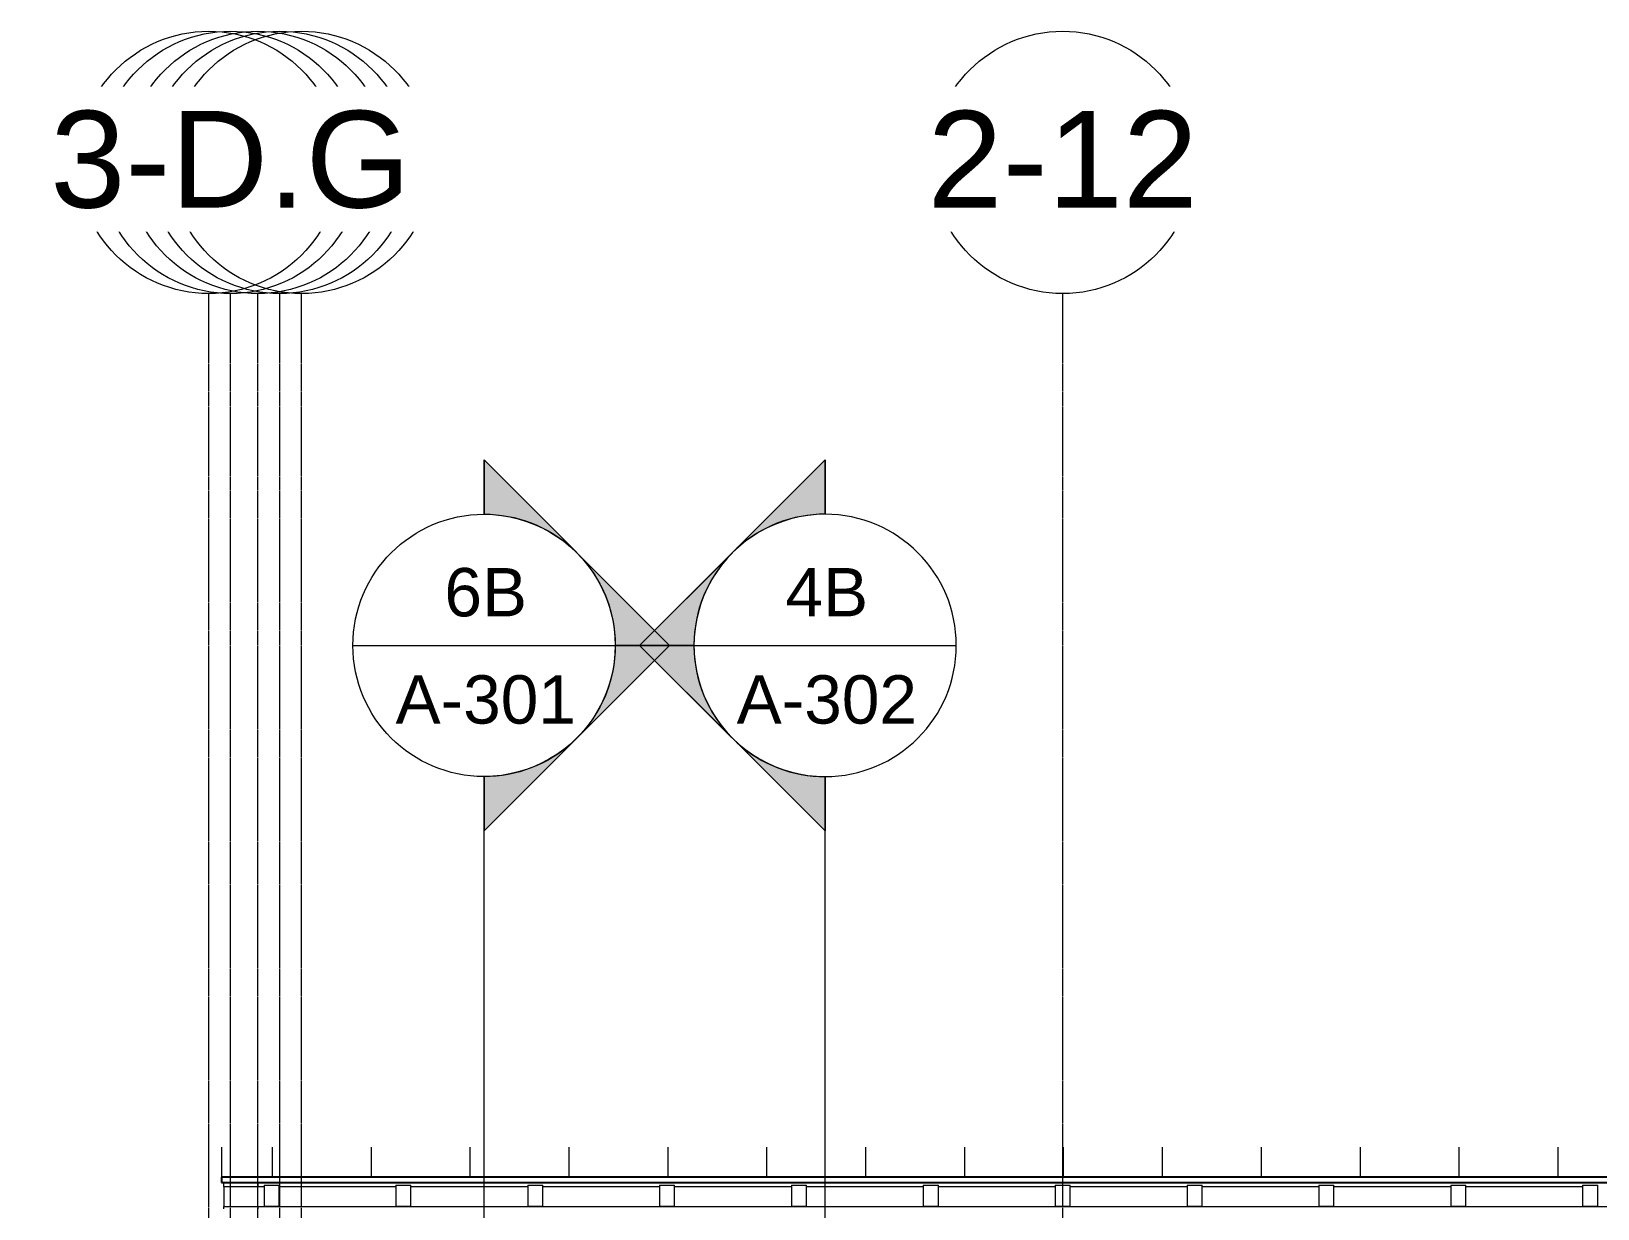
# Model space of a CAD drawing. Header units: inches. Extents: x -23445 to -52, y -314 to 853.
# Drawn here: x -4563 to -3990, y 337 to 768 of the extents above; entities that cross this region are included whole.
import ezdxf

# ---------------------------------------------------------------- set-up
doc = ezdxf.new("R2010")
doc.units = ezdxf.units.IN
doc.header["$MEASUREMENT"] = 0
doc.linetypes.add('Grid Line 1_2_', pattern=[0.8749999999999999, 0.4999999999999999, -0.125, 0.125, -0.125])
for name, color, linetype, lineweight in [('A-CLNG', 13, 'Continuous', 9), ('A-ROOF', 132, 'Continuous', 9), ('A-ROOF-PATT', 132, 'Continuous', 9), ('A-WALL', 113, 'Continuous', 9), ('G-ANNO-SYMB', 111, 'Continuous', 9), ('I-WALL', 2, 'Continuous', 9), ('S-BEAM', 12, 'Continuous', 9), ('S-GRID', 1, 'Continuous', 9), ('S-GRID-IDEN', 1, 'Continuous', 9)]:
    doc.layers.add(name, color=color, linetype=linetype, lineweight=lineweight)
doc.styles.add('Arial_1', font='arial.ttf', dxfattribs={"height": 35.40718562874248})
doc.styles.add('Arial_2', font='arial.ttf', dxfattribs={"height": 17.70359281437124})

# ---------------------------------------------------------------- blocks, each defined once
blk = doc.blocks.new('Dimension Lumber - 5_5 x 7_5 Glulam-1529169-Building Section - East_West looking South _ Fieldhouse')
at = {"layer": 'S-BEAM'}
for p, q in [((26267.64022536885, 345.4361870856656), (26267.64022536885, 345.2828888338844)), ((26273.14022536884, 345.2828888338844), (26273.14022536884, 345.4361870856656))]:
    blk.add_line(p, q, dxfattribs=at)
at = {"layer": 'S-BEAM', "lineweight": 15}
for p, q in [((26273.14022536884, 345.2828888338844), (26267.64022536884, 345.2828888338844)), ((26267.64022536884, 345.2828888338844), (26267.64022536884, 337.7763812404692)), ((26273.14022536884, 337.7763812404693), (26273.14022536884, 345.2828888338844)), ((26267.64022536884, 337.7763812404692), (26273.14022536884, 337.7763812404693))]:
    blk.add_line(p, q, dxfattribs=at)
blk = doc.blocks.new('Grid - Grid Head - Circle-14747-Building Section - East_West looking South _ Fieldhouse')
at = {"layer": 'S-GRID-IDEN'}
blk.add_circle((23085.8902253522, 719.8918076611264), 48, dxfattribs=at)
blk = doc.blocks.new('Section - Section Head - Filled-1526-Building Section - East_West looking South _ Fieldhouse')
at = {"layer": 'G-ANNO-SYMB'}
h = blk.add_hatch(color=256, dxfattribs=at)
edge = h.paths.add_edge_path(flags=0)
edge.add_line((22906.36451102587, -210.3516792933649), (22874.15560031259, -178.1427685800909))
edge.add_line((22874.15560031259, -178.1427685800909), (22874.15560031259, -197.9625483920721))
edge.add_arc((22874.15560031259, -246.0250195739995), 48.06247118192778, 47.92160497537708, 90.0000000000004, ccw=False)
h = blk.add_hatch(color=256, dxfattribs=at)
edge = h.paths.add_edge_path(flags=0)
edge.add_arc((22874.15560031259, -246.0250195739998), 47.99999999999991, -1.1368683772161603e-13, 44.99999999999852, ccw=False)
edge.add_line((22922.15560031259, -246.0250195739996), (22942.0378513065, -246.0250195739996))
edge.add_line((22942.0378513065, -246.0250195739996), (22908.09672580955, -212.0838940770454))
h = blk.add_hatch(color=256, dxfattribs=at)
edge = h.paths.add_edge_path(flags=0)
edge.add_line((22908.09672580955, -279.9661450709538), (22942.0378513065, -246.0250195739996))
edge.add_line((22942.0378513065, -246.0250195739996), (22922.15560031259, -246.0250195739996))
edge.add_arc((22874.15560031259, -246.0250195739993), 48.00000000000296, 314.9999999999999, 359.9999999999997, ccw=False)
h = blk.add_hatch(color=256, dxfattribs=at)
edge = h.paths.add_edge_path(flags=0)
edge.add_arc((22874.15560031259, -246.025019574), 48.06247118192715, 269.9999999999998, 312.0783950246225, ccw=False)
edge.add_line((22874.15560031259, -294.0874907559271), (22874.15560031259, -313.9072705679083))
edge.add_line((22874.15560031259, -313.9072705679083), (22906.36451102587, -281.6983598546342))
for p, q in [((22942.0378513065, -246.0250195739996), (22874.15560031259, -178.1427685800914)), ((22874.15560031259, -198.0250195739998), (22874.15560031259, -178.1427685800914)), ((22874.15560031259, -197.9625483920721), (22874.15560031259, -178.1427685800909)), ((22874.15560031259, -178.1427685800909), (22906.36451102587, -210.3516792933649)), ((22908.09672580955, -212.0838940770454), (22942.0378513065, -246.0250195739996)), ((22942.0378513065, -246.0250195739996), (22874.15560031259, -313.9072705679082)), ((22942.0378513065, -246.0250195739996), (22908.09672580955, -279.9661450709538)), ((22922.15560031259, -246.0250195739996), (22942.0378513065, -246.0250195739996)), ((22942.0378513065, -246.0250195739996), (22922.15560031259, -246.0250195739996)), ((22906.36451102587, -281.6983598546342), (22874.15560031259, -313.9072705679083)), ((22874.15560031259, -294.0250195739998), (22874.15560031259, -313.9072705679082)), ((22874.15560031259, -313.9072705679083), (22874.15560031259, -294.0874907559271))]:
    blk.add_line(p, q, dxfattribs=at)
for centre, radius, start, end in [((22874.15560031259, -246.0250195739998), 48.00000000000009, 90.00000000000011, 269.9999999999997), ((22874.15560031259, -246.0250195739995), 48.06247118192778, 47.92160497537667, 90), ((22874.15560031259, -246.0250195739998), 48.00000000000004, 269.9999999999997, 90.00000000000006), ((22874.15560031259, -246.0250195739998), 47.99999999999991, 359.9999999999996, 44.99999999999815), ((22874.15560031259, -246.0250195739993), 48.00000000000296, 314.9999999999995, 359.9999999999994), ((22874.15560031259, -246.025019574), 48.06247118192715, 269.9999999999994, 312.0783950246221)]:
    blk.add_arc(centre, radius, start, end, dxfattribs=at)

msp = doc.modelspace()

# ---------------------------------------------------------------- hatches: boundary and pattern name
at = {"layer": 'A-ROOF-PATT'}
h = msp.add_hatch(dxfattribs=at)
h.set_pattern_fill('FP_64', color=256, style=0, pattern_type=2)
h.set_pattern_definition([(90, (-27273.183, 1279.063), (-36.188, 2.215875918377221e-15), [])])
h.paths.add_polyline_path([(-2842.788900690477, 348.403770446778), (-987.5572819493063, 348.403770446778), (-987.5572819493173, 359.403785705567), (-4493.309235074321, 359.403785705567), (-4493.30923507431, 348.403770446778), (-2981.025900690482, 348.403770446778)], flags=0)

# ---------------------------------------------------------------- linework, layer by layer
at = {"layer": 'A-CLNG'}
for p, q in [((-4479.922915972595, 344.8749999999998), (-4479.922915972595, 346.4020296806197)), ((-4479.922915972595, 336.8412598090449), (-4479.922915972595, 337.6249999999999))]:
    msp.add_line(p, q, dxfattribs=at)
at = {"layer": 'A-ROOF'}
msp.add_line((-4493.308681597675, 359.4037650388647), (-4493.308681597664, 348.4037650388638), dxfattribs=at)
at = {"layer": 'A-ROOF', "lineweight": 25}
for p, q in [((-987.5576815976165, 348.4037650388589), (-4493.308681597664, 348.4037650388638)), ((-4493.308681597664, 348.4037650388638), (-4493.308681597664, 346.4020296806196)), ((-4493.308681597664, 346.4020296806196), (-987.5576815976165, 346.4020296806148))]:
    msp.add_line(p, q, dxfattribs=at)
at = {"layer": 'A-WALL'}
for p, q in [((-4492.558681597682, 344.8750000000001), (-4492.558681597682, 346.40202968062)), ((-4480.058681597682, 346.40202968062), (-4480.058681597682, 344.8750000000001)), ((-4492.558681597682, 336.8412598090453), (-4492.558681597682, 337.6250000000003)), ((-4480.058681597682, 337.6250000000003), (-4480.058681597682, 336.8412598090452))]:
    msp.add_line(p, q, dxfattribs=at)
at = {"layer": 'G-ANNO-SYMB'}
for p, q in [((-4445.292306637464, 543.0639421455537), (-4349.292306637464, 543.0639421455537)), ((-4320.48452785582, 543.0639421455537), (-4224.48452785582, 543.0639421455537)), ((-4397.292306637446, -198.025019574), (-4397.292306637446, 495.0639421455541)), ((-4272.484527855802, -198.025019574), (-4272.484527855802, 495.0639421455541))]:
    msp.add_line(p, q, dxfattribs=at)
at = {"layer": 'I-WALL'}
for p, q in [((-4477.807681581213, 344.8749999999999), (-4492.558681597682, 344.8749999999999)), ((-4492.558681597682, 344.8749999999999), (-4492.558681597682, 337.6249999999999)), ((-4429.557681581213, 344.8749999999999), (-4472.307681581216, 344.8749999999999)), ((-4381.307681581209, 344.8749999999999), (-4424.057681581213, 344.8749999999999)), ((-4333.057681581213, 344.8749999999999), (-4375.807681581213, 344.8749999999999)), ((-4284.807681581213, 344.8749999999999), (-4327.557681581213, 344.8749999999999)), ((-4236.557681581213, 344.8749999999999), (-4279.307681581209, 344.8749999999999)), ((-4188.307681581213, 344.8749999999999), (-4231.057681581213, 344.8749999999999)), ((-4140.057681581209, 344.8749999999999), (-4182.807681581213, 344.8749999999999)), ((-4091.807681581213, 344.8749999999999), (-4134.557681581209, 344.8749999999999)), ((-4043.557681581213, 344.8749999999999), (-4086.307681581213, 344.8749999999999)), ((-3995.307681581213, 344.8749999999999), (-4038.057681581216, 344.8749999999999)), ((-4492.558681597682, 337.6249999999999), (-988.3450815978686, 337.6249999999999))]:
    msp.add_line(p, q, dxfattribs=at)
at = {"layer": 'S-GRID', "linetype": 'Grid Line 1_2_'}
for p, q in [((-4498.057681597649, -273.1608068449274), (-4498.057681597649, 671.8918076611269)), ((-4490.057681597846, -273.1608068449274), (-4490.057681597846, 671.8918076611269)), ((-4490.057681597849, -273.1608068449274), (-4490.057681597849, 671.8918076611269)), ((-4480.057681597846, -273.1608068449274), (-4480.057681597846, 671.8918076611269)), ((-4472.057681597846, -273.1608068449274), (-4472.057681597846, 671.8918076611269)), ((-4472.057681597857, -273.1608068449274), (-4472.057681597857, 671.8918076611269)), ((-4464.057681597846, -273.1608068449274), (-4464.057681597846, 671.8918076611269)), ((-4185.557681597842, -273.1608068449274), (-4185.557681597842, 671.8918076611269)), ((-4185.557681597857, -273.1608068449274), (-4185.557681597857, 671.8918076611269))]:
    msp.add_line(p, q, dxfattribs=at)

# ---------------------------------------------------------------- block references
at = {"layer": 'G-ANNO-SYMB', "extrusion": (0, 0, -1), "rotation": 180}
msp.add_blockref('Section - Section Head - Filled-1526-Building Section - East_West looking South _ Fieldhouse', (27271.44790695006, 297.0389225716407), dxfattribs=at)
at = {"layer": 'G-ANNO-SYMB', "rotation": 180}
msp.add_blockref('Section - Section Head - Filled-1526-Building Section - East_West looking South _ Fieldhouse', (18601.67107245679, 297.0389225714698), dxfattribs=at)
at = {"layer": 'S-BEAM'}
for p in [(-30745.44790695006, 0), (-30697.19790695006, 0), (-30648.94790695006, 0), (-30600.69790695006, 0), (-30552.44790695006, 0), (-30504.19790695006, 0), (-30455.94790695006, 0), (-30407.69790695006, 0), (-30359.44790695006, 0), (-30311.19790695006, 0), (-30262.94790695006, 0)]:
    msp.add_blockref('Dimension Lumber - 5_5 x 7_5 Glulam-1529169-Building Section - East_West looking South _ Fieldhouse', p, dxfattribs=at)
at = {"layer": 'S-GRID-IDEN'}
for p in [(-27549.94790695007, 0), (-27271.44790695006, 0)]:
    msp.add_blockref('Grid - Grid Head - Circle-14747-Building Section - East_West looking South _ Fieldhouse', p, dxfattribs=at)

# ---------------------------------------------------------------- texts
at = {"layer": 'G-ANNO-SYMB', "char_height": 17.70359281437124, "attachment_point": 2, "line_spacing_factor": 0.9385317878468563, "style": 'Arial_2'}
for s, insert, width in [('6B', (-4396.677566675592, 571.4021912842583), 36.07199999999996), ('4B', (-4271.869787893948, 571.4021912842583), 36.07199999999996), ('A-301', (-4396.677566675591, 532.1297029055927), 78.62399999999991), ('A-302', (-4271.869787893947, 532.1297029055927), 78.62399999999991)]:
    msp.add_mtext(s, dxfattribs=dict(at, insert=insert, width=width))

# ---------------------------------------------------------------- next in the draw order: texts
at = {"layer": 'S-GRID-IDEN', "char_height": 35.40718562874248, "attachment_point": 2, "line_spacing_factor": 0.9385317878468563, "style": 'Arial_1', "bg_fill": 3, "box_fill_scale": 1.25, "bg_fill_color": 0, "bg_fill_transparency": 0}
for s, insert, width in [('3-E.G', (-4464.066908899929, 738.765544570992), 153.7919999999998), ('1-12', (-4185.56690889993, 738.765544570992), 117.9359999999999)]:
    msp.add_mtext(s, dxfattribs=dict(at, insert=insert, width=width))

# ---------------------------------------------------------------- next in the draw order: block references
at = {"layer": 'S-GRID-IDEN'}
for p in [(-27557.94790695007, 0), (-27271.44790695006, 0)]:
    msp.add_blockref('Grid - Grid Head - Circle-14747-Building Section - East_West looking South _ Fieldhouse', p, dxfattribs=at)

# ---------------------------------------------------------------- next in the draw order: texts
at = {"layer": 'S-GRID-IDEN', "char_height": 35.40718562874248, "attachment_point": 2, "line_spacing_factor": 0.9385317878468563, "style": 'Arial_1', "bg_fill": 3, "box_fill_scale": 1.25, "bg_fill_color": 0, "bg_fill_transparency": 0}
for s, insert, width in [('3-E', (-4472.066908899935, 738.765544570992), 91.5839999999999), ('2-12', (-4185.566908899945, 738.765544570992), 117.9359999999999)]:
    msp.add_mtext(s, dxfattribs=dict(at, insert=insert, width=width))

# ---------------------------------------------------------------- next in the draw order: block references
at = {"layer": 'S-GRID-IDEN'}
msp.add_blockref('Grid - Grid Head - Circle-14747-Building Section - East_West looking South _ Fieldhouse', (-27565.94790695007, 0), dxfattribs=at)

# ---------------------------------------------------------------- next in the draw order: texts
at = {"layer": 'S-GRID-IDEN', "insert": (-4480.06690889993, 738.765544570992), "char_height": 35.40718562874248, "width": 117.9359999999999, "attachment_point": 2, "line_spacing_factor": 0.9385317878468563, "style": 'Arial_1', "bg_fill": 3, "box_fill_scale": 1.25, "bg_fill_color": 0, "bg_fill_transparency": 0}
msp.add_mtext('1-13', dxfattribs=at)

# ---------------------------------------------------------------- next in the draw order: block references
at = {"layer": 'S-GRID-IDEN'}
msp.add_blockref('Grid - Grid Head - Circle-14747-Building Section - East_West looking South _ Fieldhouse', (-27575.94790695007, 0), dxfattribs=at)

# ---------------------------------------------------------------- next in the draw order: texts
at = {"layer": 'S-GRID-IDEN', "insert": (-4490.066908899933, 738.765544570992), "char_height": 35.40718562874248, "width": 180.1439999999998, "attachment_point": 2, "line_spacing_factor": 0.9385317878468563, "style": 'Arial_1', "bg_fill": 3, "box_fill_scale": 1.25, "bg_fill_color": 0, "bg_fill_transparency": 0}
msp.add_mtext('1-13.G', dxfattribs=at)

# ---------------------------------------------------------------- next in the draw order: block references
at = {"layer": 'S-GRID-IDEN'}
msp.add_blockref('Grid - Grid Head - Circle-14747-Building Section - East_West looking South _ Fieldhouse', (-27557.94790695008, 0), dxfattribs=at)

# ---------------------------------------------------------------- next in the draw order: texts
at = {"layer": 'S-GRID-IDEN', "insert": (-4472.066908899941, 738.765544570992), "char_height": 35.40718562874248, "width": 117.9359999999999, "attachment_point": 2, "line_spacing_factor": 0.9385317878468563, "style": 'Arial_1', "bg_fill": 3, "box_fill_scale": 1.25, "bg_fill_color": 0, "bg_fill_transparency": 0}
msp.add_mtext('2-13', dxfattribs=at)

# ---------------------------------------------------------------- next in the draw order: block references
at = {"layer": 'S-GRID-IDEN'}
msp.add_blockref('Grid - Grid Head - Circle-14747-Building Section - East_West looking South _ Fieldhouse', (-27583.94790694987, 0), dxfattribs=at)

# ---------------------------------------------------------------- next in the draw order: texts
at = {"layer": 'S-GRID-IDEN', "insert": (-4498.066908899737, 738.765544570992), "char_height": 35.40718562874248, "width": 94.60799999999989, "attachment_point": 2, "line_spacing_factor": 0.9385317878468563, "style": 'Arial_1', "bg_fill": 3, "box_fill_scale": 1.25, "bg_fill_color": 0, "bg_fill_transparency": 0}
msp.add_mtext('3-D', dxfattribs=at)

# ---------------------------------------------------------------- next in the draw order: block references
at = {"layer": 'S-GRID-IDEN'}
msp.add_blockref('Grid - Grid Head - Circle-14747-Building Section - East_West looking South _ Fieldhouse', (-27575.94790695007, 0), dxfattribs=at)

# ---------------------------------------------------------------- next in the draw order: texts
at = {"layer": 'S-GRID-IDEN', "insert": (-4490.066908899931, 738.765544570992), "char_height": 35.40718562874248, "width": 156.8159999999998, "attachment_point": 2, "line_spacing_factor": 0.9385317878468563, "style": 'Arial_1', "bg_fill": 3, "box_fill_scale": 1.25, "bg_fill_color": 0, "bg_fill_transparency": 0}
msp.add_mtext('3-D.G', dxfattribs=at)

doc.saveas('drawing.dxf')
